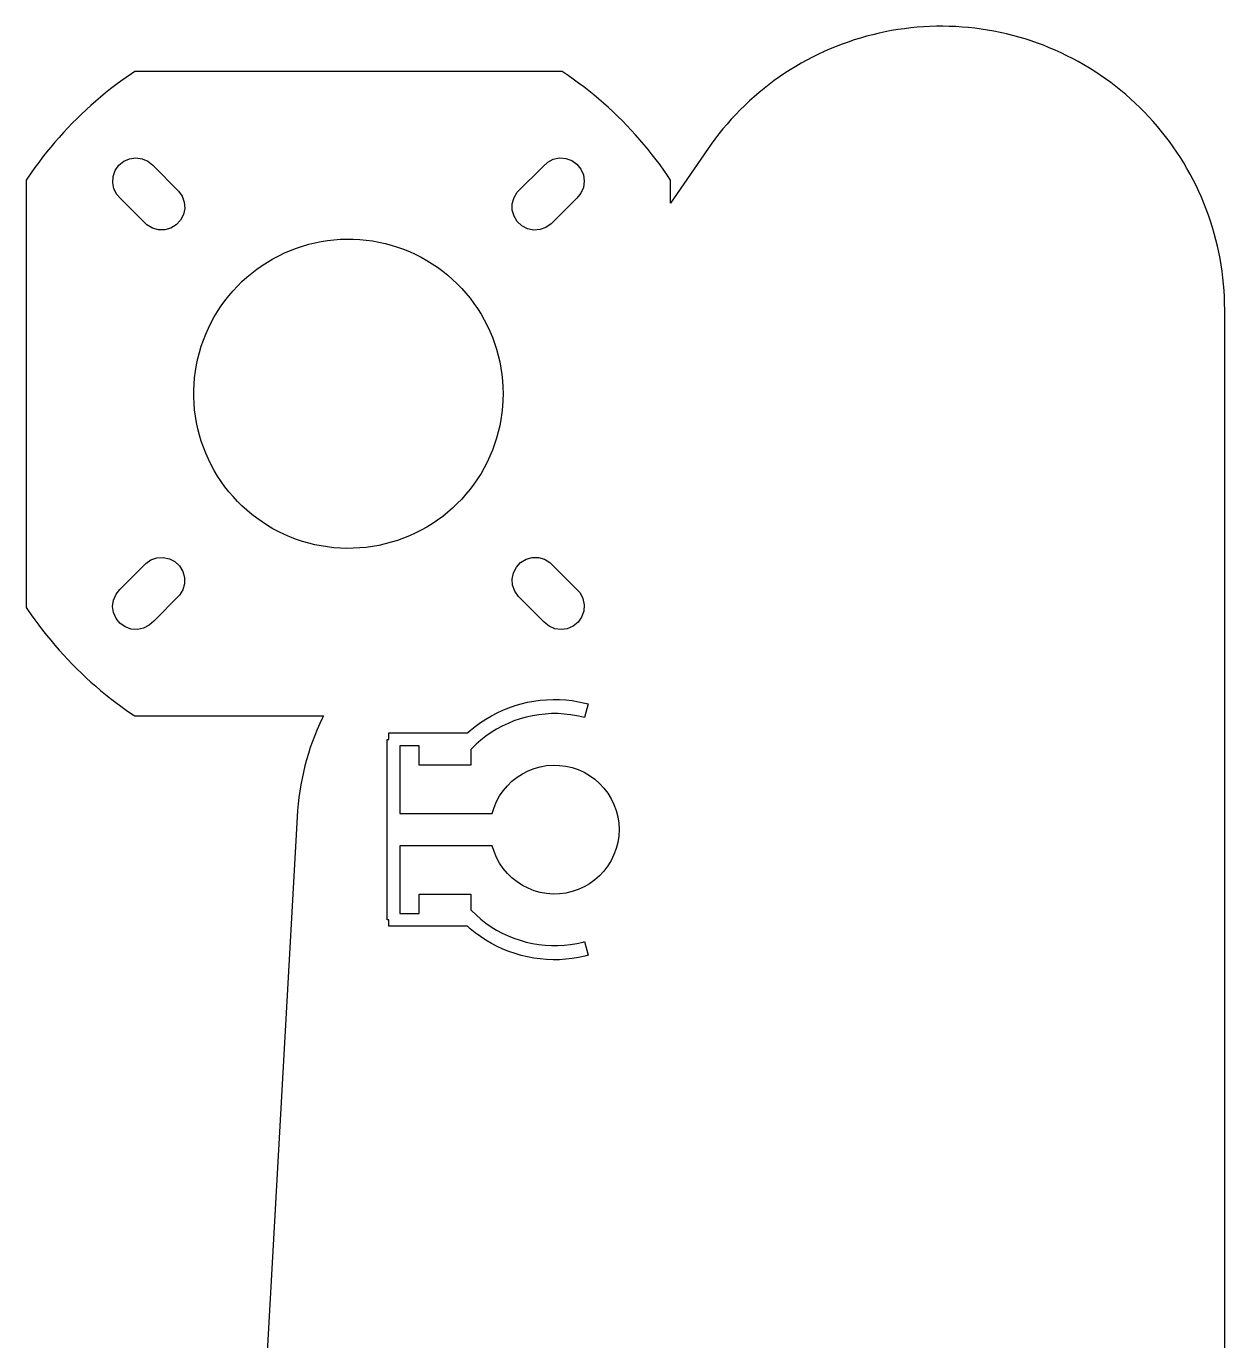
# Model space of a CAD drawing. Header units: metres. Extents: x -46 to 47, y -250 to -46.
# Drawn here: x -46 to 47, y -148 to -46 of the extents above; entities that cross this region are included whole.
import ezdxf

# ---------------------------------------------------------------- set-up
doc = ezdxf.new("R2010")
doc.units = ezdxf.units.M

msp = doc.modelspace()

# ---------------------------------------------------------------- linework, layer by layer
for p, q in [((18.7257, -46.9137), (18.2491, -47.0614)), ((19.2056, -46.7768), (18.7257, -46.9137)), ((19.6885, -46.6508), (19.2056, -46.7768)), ((20.1741, -46.5358), (19.6885, -46.6508)), ((20.6621, -46.4319), (20.1741, -46.5358)), ((21.1524, -46.3391), (20.6621, -46.4319)), ((21.6447, -46.2574), (21.1524, -46.3391)), ((22.1387, -46.1869), (21.6447, -46.2574)), ((22.6342, -46.1276), (22.1387, -46.1869)), ((23.1309, -46.0795), (22.6342, -46.1276)), ((23.6286, -46.0428), (23.1309, -46.0795)), ((24.1269, -46.0173), (23.6286, -46.0428)), ((24.6257, -46.0032), (24.1269, -46.0173)), ((25.1248, -46.0004), (24.6257, -46.0032)), ((25.6237, -46.0088), (25.1248, -46.0004)), ((26.1223, -46.0286), (25.6237, -46.0088)), ((26.6204, -46.0598), (26.1223, -46.0286)), ((27.1176, -46.1021), (26.6204, -46.0598)), ((27.6137, -46.1558), (27.1176, -46.1021)), ((28.1085, -46.2207), (27.6137, -46.1558)), ((28.6016, -46.2968), (28.1085, -46.2207)), ((29.093, -46.3841), (28.6016, -46.2968)), ((29.5822, -46.4825), (29.093, -46.3841)), ((30.069, -46.5919), (29.5822, -46.4825)), ((30.5533, -46.7124), (30.069, -46.5919)), ((31.0347, -46.8439), (30.5533, -46.7124)), ((31.513, -46.9862), (31.0347, -46.8439)), ((16.3797, -47.7592), (15.9228, -47.9599)), ((16.841, -47.5689), (16.3797, -47.7592)), ((17.3065, -47.3891), (16.841, -47.5689)), ((17.7759, -47.2199), (17.3065, -47.3891)), ((18.2491, -47.0614), (17.7759, -47.2199)), ((31.9879, -47.1393), (31.513, -46.9862)), ((32.4593, -47.3032), (31.9879, -47.1393)), ((32.9268, -47.4777), (32.4593, -47.3032)), ((33.3902, -47.6627), (32.9268, -47.4777)), ((33.8493, -47.8583), (33.3902, -47.6627)), ((34.3039, -48.0641), (33.8493, -47.8583)), ((14.1444, -48.8648), (13.7132, -49.116)), ((14.5812, -48.6235), (14.1444, -48.8648)), ((15.0233, -48.3922), (14.5812, -48.6235)), ((15.4706, -48.171), (15.0233, -48.3922)), ((15.9228, -47.9599), (15.4706, -48.171)), ((34.7536, -48.2803), (34.3039, -48.0641)), ((35.1984, -48.5066), (34.7536, -48.2803)), ((35.6379, -48.7429), (35.1984, -48.5066)), ((36.0719, -48.9892), (35.6379, -48.7429)), ((-38.2471, -49.9678), (-38.6538, -50.2586)), ((-37.8356, -49.6838), (-38.2471, -49.9678)), ((-37.5842, -49.5163), (-37.8356, -49.6838)), ((-4.4147, -49.5163), (-37.5842, -49.5163)), ((-3.95805, -49.8249), (-4.4147, -49.5163)), ((-3.54895, -50.1124), (-3.95805, -49.8249)), ((12.4552, -49.9271), (12.0485, -50.2163)), ((12.8684, -49.6472), (12.4552, -49.9271)), ((13.2877, -49.3768), (12.8684, -49.6472)), ((13.7132, -49.116), (13.2877, -49.3768)), ((36.5003, -49.2452), (36.0719, -48.9892)), ((36.9227, -49.5108), (36.5003, -49.2452)), ((37.339, -49.786), (36.9227, -49.5108)), ((37.7489, -50.0706), (37.339, -49.786)), ((-39.4523, -50.8604), (-39.844, -51.1712)), ((-39.0556, -50.5562), (-39.4523, -50.8604)), ((-38.6538, -50.2586), (-39.0556, -50.5562)), ((-3.1447, -50.4066), (-3.54895, -50.1124)), ((-2.74542, -50.7075), (-3.1447, -50.4066)), ((-2.3512, -51.015), (-2.74542, -50.7075)), ((11.2554, -50.8219), (10.8693, -51.1381)), ((11.6485, -50.5146), (11.2554, -50.8219)), ((12.0485, -50.2163), (11.6485, -50.5146)), ((38.1523, -50.3643), (37.7489, -50.0706)), ((38.5489, -50.6672), (38.1523, -50.3643)), ((38.9386, -50.9789), (38.5489, -50.6672)), ((39.321, -51.2995), (38.9386, -50.9789)), ((-40.6114, -51.8122), (-40.9871, -52.1422)), ((-40.2304, -51.4885), (-40.6114, -51.8122)), ((-39.844, -51.1712), (-40.2304, -51.4885)), ((-1.96216, -51.3291), (-2.3512, -51.015)), ((-1.5784, -51.6496), (-1.96216, -51.3291)), ((-1.20004, -51.9764), (-1.5784, -51.6496)), ((-0.82719, -52.3095), (-1.20004, -51.9764)), ((10.1191, -51.7963), (9.75545, -52.138)), ((10.4905, -51.463), (10.1191, -51.7963)), ((10.8693, -51.1381), (10.4905, -51.463)), ((39.6961, -51.6286), (39.321, -51.2995)), ((40.0637, -51.9661), (39.6961, -51.6286)), ((40.4235, -52.3119), (40.0637, -51.9661)), ((-41.7215, -52.8207), (-42.0802, -53.1691)), ((-41.3571, -52.4784), (-41.7215, -52.8207)), ((-40.9871, -52.1422), (-41.3571, -52.4784)), ((-0.45993, -52.6488), (-0.82719, -52.3095)), ((-0.09839, -52.9941), (-0.45993, -52.6488)), ((0.25734, -53.3455), (-0.09839, -52.9941)), ((9.05177, -52.8456), (8.71216, -53.2113)), ((9.3996, -52.4878), (9.05177, -52.8456)), ((9.75545, -52.138), (9.3996, -52.4878)), ((40.7753, -52.6657), (40.4235, -52.3119)), ((41.119, -53.0275), (40.7753, -52.6657)), ((41.4545, -53.3969), (41.119, -53.0275)), ((-42.7799, -53.8834), (-43.1207, -54.2493)), ((-42.433, -53.5233), (-42.7799, -53.8834)), ((-42.0802, -53.1691), (-42.433, -53.5233)), ((0.60718, -53.7027), (0.25734, -53.3455)), ((0.95102, -54.0656), (0.60718, -53.7027)), ((8.05824, -53.9651), (7.74428, -54.353)), ((8.38094, -53.5845), (8.05824, -53.9651)), ((8.71216, -53.2113), (8.38094, -53.5845)), ((41.7815, -53.7739), (41.4545, -53.3969)), ((42.0998, -54.1582), (41.7815, -53.7739)), ((-43.7837, -54.9977), (-44.1058, -55.3802)), ((-43.4553, -54.6207), (-43.7837, -54.9977)), ((-43.1207, -54.2493), (-43.4553, -54.6207)), ((1.28876, -54.4343), (0.95102, -54.0656)), ((1.62032, -54.8086), (1.28876, -54.4343)), ((1.94557, -55.1883), (1.62032, -54.8086)), ((7.43919, -54.7479), (7.14314, -55.1496)), ((7.74428, -54.353), (7.43919, -54.7479)), ((42.4094, -54.5496), (42.0998, -54.1582)), ((42.71, -54.9479), (42.4094, -54.5496)), ((43.0014, -55.3529), (42.71, -54.9479)), ((-44.4215, -55.7679), (-44.7307, -56.1608)), ((-44.1058, -55.3802), (-44.4215, -55.7679)), ((2.26447, -55.5734), (1.94557, -55.1883)), ((2.5769, -55.9637), (2.26447, -55.5734)), ((2.88278, -56.3592), (2.5769, -55.9637)), ((6.85628, -55.5579), (4, -59.7358)), ((7.14314, -55.1496), (6.85628, -55.5579)), ((43.2837, -55.7645), (43.0014, -55.3529)), ((43.5565, -56.1823), (43.2837, -55.7645)), ((-45.3291, -56.9619), (-45.6183, -57.3698)), ((-45.0332, -56.5588), (-45.3291, -56.9619)), ((-44.7307, -56.1608), (-45.0332, -56.5588)), ((-39.0982, -57.1863), (-38.8155, -56.7858)), ((-38.8155, -56.7858), (-38.4352, -56.4765)), ((-38.4352, -56.4765), (-37.9856, -56.2812)), ((-37.9856, -56.2812), (-37.5, -56.2144)), ((-37.5, -56.2144), (-37.0144, -56.2812)), ((-37.0144, -56.2812), (-36.5647, -56.4765)), ((-36.5647, -56.4765), (-36.1845, -56.7858)), ((-36.1845, -56.7858), (-34.1845, -58.7858)), ((-7.89627, -58.8785), (-5.89627, -56.8785)), ((-5.89627, -56.8785), (-5.53802, -56.5439)), ((-5.53802, -56.5439), (-5.10278, -56.3184)), ((-5.10278, -56.3184), (-4.62283, -56.2186)), ((-4.62283, -56.2186), (-4.13377, -56.2521)), ((-4.13377, -56.2521), (-3.67188, -56.4162)), ((-3.67188, -56.4162), (-3.27139, -56.6989)), ((-3.27139, -56.6989), (-2.96204, -57.0792)), ((-2.96204, -57.0792), (-2.76674, -57.5288)), ((3.18204, -56.7597), (2.88278, -56.3592)), ((3.47456, -57.1652), (3.18204, -56.7597)), ((43.8197, -56.6062), (43.5565, -56.1823)), ((44.0733, -57.036), (43.8197, -56.6062)), ((44.3171, -57.4715), (44.0733, -57.036)), ((-45.9006, -57.7824), (-46, -57.933)), ((-46, -57.933), (-46, -91.0958)), ((-45.6183, -57.3698), (-45.9006, -57.7824)), ((-39.2958, -58.1373), (-39.2623, -57.6482)), ((-39.1961, -58.6172), (-39.2958, -58.1373)), ((-39.2623, -57.6482), (-39.0982, -57.1863)), ((-2.76674, -57.5288), (-2.7, -58.0144)), ((-2.7, -58.0144), (-2.76674, -58.5001)), ((3.7603, -57.5755), (3.47456, -57.1652)), ((4, -57.9322), (3.7603, -57.5755)), ((4, -59.7358), (4, -57.9322)), ((44.5509, -57.9123), (44.3171, -57.4715)), ((44.7747, -58.3583), (44.5509, -57.9123)), ((-38.9705, -59.0524), (-39.1961, -58.6172)), ((-38.636, -59.4107), (-38.9705, -59.0524)), ((-34.1845, -58.7858), (-33.9018, -59.1863)), ((-8.15097, -59.2973), (-7.89627, -58.8785)), ((-2.96204, -58.9497), (-3.27139, -59.3299)), ((-2.76674, -58.5001), (-2.96204, -58.9497)), ((44.9883, -58.8093), (44.7747, -58.3583)), ((45.1916, -59.265), (44.9883, -58.8093)), ((-36.636, -61.4107), (-38.636, -59.4107)), ((-33.9018, -59.1863), (-33.7376, -59.6482)), ((-33.7042, -60.1373), (-33.8039, -60.6172)), ((-33.7376, -59.6482), (-33.7042, -60.1373)), ((-8.28323, -59.7693), (-8.15097, -59.2973)), ((-8.28323, -60.2595), (-8.28323, -59.7693)), ((-3.27139, -59.3299), (-5.27139, -61.3299)), ((45.3845, -59.7253), (45.1916, -59.265)), ((45.5669, -60.1897), (45.3845, -59.7253)), ((-34.0294, -61.0524), (-34.364, -61.4107)), ((-33.8039, -60.6172), (-34.0294, -61.0524)), ((-8.15097, -60.7316), (-8.28323, -60.2595)), ((-7.89627, -61.1504), (-8.15097, -60.7316)), ((-7.53802, -61.485), (-7.89627, -61.1504)), ((45.7388, -60.6582), (45.5669, -60.1897)), ((45.9, -61.1305), (45.7388, -60.6582)), ((46.0504, -61.6063), (45.9, -61.1305)), ((-36.2171, -61.6654), (-36.636, -61.4107)), ((-35.7451, -61.7977), (-36.2171, -61.6654)), ((-35.2549, -61.7977), (-35.7451, -61.7977)), ((-34.7829, -61.6654), (-35.2549, -61.7977)), ((-34.364, -61.4107), (-34.7829, -61.6654)), ((-7.10278, -61.7105), (-7.53802, -61.485)), ((-6.62283, -61.8102), (-7.10278, -61.7105)), ((-6.13377, -61.7768), (-6.62283, -61.8102)), ((-5.67188, -61.6126), (-6.13377, -61.7768)), ((-5.27139, -61.3299), (-5.67188, -61.6126)), ((46.19, -62.0854), (46.0504, -61.6063)), ((46.3187, -62.5675), (46.19, -62.0854)), ((-25.5056, -63.3924), (-25.039, -63.2146)), ((-25.039, -63.2146), (-24.5654, -63.0564)), ((-24.5654, -63.0564), (-24.0857, -62.918)), ((-24.0857, -62.918), (-23.6006, -62.7996)), ((-23.6006, -62.7996), (-23.1111, -62.7016)), ((-23.1111, -62.7016), (-22.6179, -62.624)), ((-22.6179, -62.624), (-22.1218, -62.567)), ((-22.1218, -62.567), (-21.6239, -62.5307)), ((-21.6239, -62.5307), (-21.1248, -62.5151)), ((-21.1248, -62.5151), (-20.6256, -62.5203)), ((-20.6256, -62.5203), (-20.127, -62.5462)), ((-20.127, -62.5462), (-19.6298, -62.5929)), ((-19.6298, -62.5929), (-19.1351, -62.6602)), ((-19.1351, -62.6602), (-18.6436, -62.7481)), ((-18.6436, -62.7481), (-18.1562, -62.8563)), ((-18.1562, -62.8563), (-17.6737, -62.9846)), ((-17.6737, -62.9846), (-17.1969, -63.133)), ((-17.1969, -63.133), (-16.7268, -63.3011)), ((46.4364, -63.0524), (46.3187, -62.5675)), ((46.5432, -63.5399), (46.4364, -63.0524)), ((-27.2859, -64.2925), (-26.8553, -64.0399)), ((-26.8553, -64.0399), (-26.4145, -63.8054)), ((-26.4145, -63.8054), (-25.9643, -63.5894)), ((-25.9643, -63.5894), (-25.5056, -63.3924)), ((-16.7268, -63.3011), (-16.264, -63.4885)), ((-16.264, -63.4885), (-15.8095, -63.6951)), ((-15.8095, -63.6951), (-15.3639, -63.9204)), ((-15.3639, -63.9204), (-14.9281, -64.164)), ((-14.9281, -64.164), (-14.5028, -64.4255)), ((46.6388, -64.0297), (46.5432, -63.5399)), ((46.7233, -64.5215), (46.6388, -64.0297)), ((-28.8926, -65.4752), (-28.5097, -65.1547)), ((-28.5097, -65.1547), (-28.1139, -64.8504)), ((-28.1139, -64.8504), (-27.7057, -64.5629)), ((-27.7057, -64.5629), (-27.2859, -64.2925)), ((-14.5028, -64.4255), (-14.0887, -64.7045)), ((-14.0887, -64.7045), (-13.6866, -65.0005)), ((-13.6866, -65.0005), (-13.2972, -65.313)), ((46.7966, -65.0151), (46.7233, -64.5215)), ((46.8587, -65.5102), (46.7966, -65.0151)), ((-29.9566, -66.5282), (-29.6166, -66.1626)), ((-29.6166, -66.1626), (-29.2618, -65.8114)), ((-29.2618, -65.8114), (-28.8926, -65.4752)), ((-13.2972, -65.313), (-12.9211, -65.6414)), ((-12.9211, -65.6414), (-12.559, -65.9851)), ((-12.559, -65.9851), (-12.2115, -66.3436)), ((46.9095, -66.0066), (46.8587, -65.5102)), ((46.9491, -66.5041), (46.9095, -66.0066)), ((-30.8813, -67.7056), (-30.5895, -67.3004)), ((-30.5895, -67.3004), (-30.2811, -66.9077)), ((-30.2811, -66.9077), (-29.9566, -66.5282)), ((-12.2115, -66.3436), (-11.8792, -66.7163)), ((-11.8792, -66.7163), (-11.5627, -67.1025)), ((-11.5627, -67.1025), (-11.2625, -67.5015)), ((46.9774, -67.0023), (46.9491, -66.5041)), ((46.9943, -67.501), (46.9774, -67.0023)), ((-31.413, -68.5505), (-31.1559, -68.1225)), ((-31.1559, -68.1225), (-30.8813, -67.7056)), ((-11.2625, -67.5015), (-10.9792, -67.9126)), ((-10.9792, -67.9126), (-10.7133, -68.3352)), ((-10.7133, -68.3352), (-10.4651, -68.7684)), ((47, -68), (46.9943, -67.501)), ((47, -228), (47, -68)), ((-31.8728, -69.4367), (-31.6521, -68.9888)), ((-31.6521, -68.9888), (-31.413, -68.5505)), ((-10.4651, -68.7684), (-10.2352, -69.2116)), ((-10.2352, -69.2116), (-10.024, -69.664)), ((-32.4204, -70.83), (-32.2572, -70.3581)), ((-32.2572, -70.3581), (-32.0746, -69.8934)), ((-32.0746, -69.8934), (-31.8728, -69.4367)), ((-10.024, -69.664), (-9.83168, -70.1248)), ((-9.83168, -70.1248), (-9.65875, -70.5932)), ((-32.6871, -71.792), (-32.5638, -71.3082)), ((-32.5638, -71.3082), (-32.4204, -70.83)), ((-9.65875, -70.5932), (-9.50545, -71.0684)), ((-9.50545, -71.0684), (-9.37204, -71.5495)), ((-32.873, -72.773), (-32.7902, -72.2806)), ((-32.7902, -72.2806), (-32.6871, -71.792)), ((-9.37204, -71.5495), (-9.25877, -72.0358)), ((-9.25877, -72.0358), (-9.16583, -72.5263)), ((-32.9766, -73.7659), (-32.9351, -73.2684)), ((-32.9351, -73.2684), (-32.873, -72.773)), ((-9.16583, -72.5263), (-9.09337, -73.0203)), ((-9.09337, -73.0203), (-9.04152, -73.5169)), ((-32.9974, -74.2648), (-32.9766, -73.7659)), ((-32.9974, -74.7641), (-32.9974, -74.2648)), ((-9.04152, -73.5169), (-9.01038, -74.0152)), ((-9.01038, -74.0152), (-9, -74.5144)), ((-32.9766, -75.2629), (-32.9974, -74.7641)), ((-32.9351, -75.7605), (-32.9766, -75.2629)), ((-9.01038, -75.0136), (-9.04152, -75.5119)), ((-9, -74.5144), (-9.01038, -75.0136)), ((-32.873, -76.2559), (-32.9351, -75.7605)), ((-32.7902, -76.7483), (-32.873, -76.2559)), ((-9.09337, -76.0085), (-9.16583, -76.5025)), ((-9.04152, -75.5119), (-9.09337, -76.0085)), ((-32.6871, -77.2368), (-32.7902, -76.7483)), ((-32.5638, -77.7206), (-32.6871, -77.2368)), ((-9.37204, -77.4794), (-9.50545, -77.9605)), ((-9.25877, -76.9931), (-9.37204, -77.4794)), ((-9.16583, -76.5025), (-9.25877, -76.9931)), ((-32.4204, -78.1989), (-32.5638, -77.7206)), ((-32.2572, -78.6708), (-32.4204, -78.1989)), ((-9.65875, -78.4357), (-9.83168, -78.9041)), ((-9.50545, -77.9605), (-9.65875, -78.4357)), ((-32.0746, -79.1354), (-32.2572, -78.6708)), ((-31.8728, -79.5921), (-32.0746, -79.1354)), ((-10.024, -79.3648), (-10.2352, -79.8172)), ((-9.83168, -78.9041), (-10.024, -79.3648)), ((-31.6521, -80.04), (-31.8728, -79.5921)), ((-31.413, -80.4783), (-31.6521, -80.04)), ((-31.1559, -80.9064), (-31.413, -80.4783)), ((-10.4651, -80.2604), (-10.7133, -80.6937)), ((-10.2352, -79.8172), (-10.4651, -80.2604)), ((-30.8813, -81.3233), (-31.1559, -80.9064)), ((-30.5895, -81.7285), (-30.8813, -81.3233)), ((-11.2625, -81.5274), (-11.5627, -81.9264)), ((-10.9792, -81.1163), (-11.2625, -81.5274)), ((-10.7133, -80.6937), (-10.9792, -81.1163)), ((-30.2811, -82.1211), (-30.5895, -81.7285)), ((-29.9566, -82.5006), (-30.2811, -82.1211)), ((-29.6166, -82.8663), (-29.9566, -82.5006)), ((-11.8792, -82.3125), (-12.2115, -82.6852)), ((-11.5627, -81.9264), (-11.8792, -82.3125)), ((-29.2618, -83.2175), (-29.6166, -82.8663)), ((-28.8926, -83.5536), (-29.2618, -83.2175)), ((-28.5097, -83.8741), (-28.8926, -83.5536)), ((-12.9211, -83.3875), (-13.2972, -83.7159)), ((-12.559, -83.0437), (-12.9211, -83.3875)), ((-12.2115, -82.6852), (-12.559, -83.0437)), ((-28.1139, -84.1784), (-28.5097, -83.8741)), ((-27.7057, -84.466), (-28.1139, -84.1784)), ((-27.2859, -84.7363), (-27.7057, -84.466)), ((-14.5028, -84.6033), (-14.9281, -84.8649)), ((-14.0887, -84.3243), (-14.5028, -84.6033)), ((-13.6866, -84.0283), (-14.0887, -84.3243)), ((-13.2972, -83.7159), (-13.6866, -84.0283)), ((-26.8553, -84.989), (-27.2859, -84.7363)), ((-26.4145, -85.2234), (-26.8553, -84.989)), ((-25.9643, -85.4394), (-26.4145, -85.2234)), ((-25.5056, -85.6365), (-25.9643, -85.4394)), ((-25.039, -85.8143), (-25.5056, -85.6365)), ((-16.264, -85.5403), (-16.7268, -85.7278)), ((-15.8095, -85.3338), (-16.264, -85.5403)), ((-15.3639, -85.1085), (-15.8095, -85.3338)), ((-14.9281, -84.8649), (-15.3639, -85.1085)), ((-24.5654, -85.9725), (-25.039, -85.8143)), ((-24.0857, -86.1109), (-24.5654, -85.9725)), ((-23.6006, -86.2292), (-24.0857, -86.1109)), ((-23.1111, -86.3273), (-23.6006, -86.2292)), ((-22.6179, -86.4049), (-23.1111, -86.3273)), ((-22.1218, -86.4619), (-22.6179, -86.4049)), ((-21.6239, -86.4982), (-22.1218, -86.4619)), ((-21.1248, -86.5138), (-21.6239, -86.4982)), ((-20.6256, -86.5086), (-21.1248, -86.5138)), ((-20.127, -86.4826), (-20.6256, -86.5086)), ((-19.6298, -86.4359), (-20.127, -86.4826)), ((-19.1351, -86.3686), (-19.6298, -86.4359)), ((-18.6436, -86.2808), (-19.1351, -86.3686)), ((-18.1562, -86.1726), (-18.6436, -86.2808)), ((-17.6737, -86.0442), (-18.1562, -86.1726)), ((-17.1969, -85.8958), (-17.6737, -86.0442)), ((-16.7268, -85.7278), (-17.1969, -85.8958)), ((-38.7286, -89.6989), (-36.7286, -87.6989)), ((-36.7286, -87.6989), (-36.3281, -87.4162)), ((-36.3281, -87.4162), (-35.8662, -87.2521)), ((-35.8662, -87.2521), (-35.3772, -87.2186)), ((-35.3772, -87.2186), (-34.8972, -87.3184)), ((-34.8972, -87.3184), (-34.462, -87.5439)), ((-34.462, -87.5439), (-34.1037, -87.8785)), ((-7.97054, -87.9764), (-7.63596, -87.6181)), ((-7.63596, -87.6181), (-7.21712, -87.3634)), ((-7.21712, -87.3634), (-6.74509, -87.2312)), ((-6.74509, -87.2312), (-6.2549, -87.2312)), ((-6.2549, -87.2312), (-5.78287, -87.3634)), ((-5.78287, -87.3634), (-5.36403, -87.6181)), ((-5.36403, -87.6181), (-3.36403, -89.6181)), ((-34.1037, -87.8785), (-33.849, -88.2973)), ((-33.849, -88.2973), (-33.7168, -88.7693)), ((-8.29579, -88.8916), (-8.19606, -88.4116)), ((-8.19606, -88.4116), (-7.97054, -87.9764)), ((-39.0379, -90.0792), (-38.7286, -89.6989)), ((-33.849, -89.7316), (-34.1037, -90.1504)), ((-33.7168, -89.2595), (-33.849, -89.7316)), ((-33.7168, -88.7693), (-33.7168, -89.2595)), ((-8.26234, -89.3806), (-8.29579, -88.8916)), ((-8.09819, -89.8425), (-8.26234, -89.3806)), ((-3.36403, -89.6181), (-3.02945, -89.9764)), ((-39.3, -91.0144), (-39.2332, -90.5288)), ((-39.2332, -90.5288), (-39.0379, -90.0792)), ((-34.1037, -90.1504), (-36.1037, -92.1504)), ((-7.81549, -90.243), (-8.09819, -89.8425)), ((-5.81549, -92.243), (-7.81549, -90.243)), ((-3.02945, -89.9764), (-2.80392, -90.4116)), ((-2.80392, -90.4116), (-2.70419, -90.8916)), ((-46, -91.0958), (-45.9006, -91.2464)), ((-45.9006, -91.2464), (-45.6183, -91.6591)), ((-45.6183, -91.6591), (-45.3291, -92.067)), ((-39.2332, -91.5001), (-39.3, -91.0144)), ((-39.0379, -91.9497), (-39.2332, -91.5001)), ((-2.73764, -91.3806), (-2.90179, -91.8425)), ((-2.70419, -90.8916), (-2.73764, -91.3806)), ((-45.3291, -92.067), (-45.0332, -92.47)), ((-45.0332, -92.47), (-44.7307, -92.868)), ((-38.7286, -92.3299), (-39.0379, -91.9497)), ((-38.3281, -92.6126), (-38.7286, -92.3299)), ((-37.8662, -92.7768), (-38.3281, -92.6126)), ((-37.3772, -92.8102), (-37.8662, -92.7768)), ((-36.8972, -92.7105), (-37.3772, -92.8102)), ((-36.462, -92.485), (-36.8972, -92.7105)), ((-36.1037, -92.1504), (-36.462, -92.485)), ((-5.43524, -92.5524), (-5.81549, -92.243)), ((-4.98563, -92.7477), (-5.43524, -92.5524)), ((-4.5, -92.8144), (-4.98563, -92.7477)), ((-4.01436, -92.7477), (-4.5, -92.8144)), ((-3.56474, -92.5524), (-4.01436, -92.7477)), ((-3.18449, -92.243), (-3.56474, -92.5524)), ((-2.90179, -91.8425), (-3.18449, -92.243)), ((-44.7307, -92.868), (-44.4215, -93.261)), ((-44.4215, -93.261), (-44.1058, -93.6487)), ((-44.1058, -93.6487), (-43.7837, -94.0311)), ((-43.7837, -94.0311), (-43.4553, -94.4081)), ((-43.4553, -94.4081), (-43.1207, -94.7796)), ((-43.1207, -94.7796), (-42.7799, -95.1454)), ((-42.7799, -95.1454), (-42.433, -95.5055)), ((-42.433, -95.5055), (-42.0802, -95.8598)), ((-42.0802, -95.8598), (-41.7215, -96.2081)), ((-41.7215, -96.2081), (-41.3571, -96.5505)), ((-41.3571, -96.5505), (-40.9871, -96.8867)), ((-40.9871, -96.8867), (-40.6114, -97.2167)), ((-40.6114, -97.2167), (-40.2304, -97.5403)), ((-40.2304, -97.5403), (-39.844, -97.8576)), ((-39.844, -97.8576), (-39.4523, -98.1684)), ((-39.4523, -98.1684), (-39.0556, -98.4727)), ((-39.0556, -98.4727), (-38.6538, -98.7702)), ((-38.6538, -98.7702), (-38.2471, -99.0611)), ((-9.0089, -99.0672), (-8.54553, -98.8803)), ((-8.54553, -98.8803), (-8.0735, -98.7165)), ((-8.0735, -98.7165), (-7.59395, -98.5763)), ((-7.59395, -98.5763), (-7.10805, -98.4599)), ((-7.10805, -98.4599), (-6.61699, -98.3678)), ((-6.61699, -98.3678), (-6.12196, -98.3)), ((-6.12196, -98.3), (-5.62421, -98.2568)), ((-5.62421, -98.2568), (-5.12491, -98.2383)), ((-5.12491, -98.2383), (-4.62532, -98.2444)), ((-4.62532, -98.2444), (-4.12663, -98.2753)), ((-4.12663, -98.2753), (-3.6301, -98.3308)), ((-3.6301, -98.3308), (-3.1369, -98.4108)), ((-3.1369, -98.4108), (-2.64827, -98.5151)), ((-2.38672, -98.5846), (-2.67128, -99.6466)), ((-2.64827, -98.5151), (-2.38672, -98.5846)), ((-38.2471, -99.0611), (-37.8356, -99.3451)), ((-37.8356, -99.3451), (-37.5842, -99.5125)), ((-37.5842, -99.5125), (-22.9462, -99.5125)), ((-23.0194, -99.6598), (-23.2301, -100.112)), ((-22.9462, -99.5125), (-23.0194, -99.6598)), ((-10.7533, -100.036), (-10.3357, -99.7619)), ((-10.3357, -99.7619), (-9.90506, -99.5085)), ((-9.90506, -99.5085), (-9.46243, -99.2768)), ((-9.46243, -99.2768), (-9.0089, -99.0672)), ((-8.15573, -99.9089), (-8.61525, -100.096)), ((-7.68663, -99.7478), (-8.15573, -99.9089)), ((-7.20937, -99.6129), (-7.68663, -99.7478)), ((-6.72539, -99.5044), (-7.20937, -99.6129)), ((-6.23618, -99.4228), (-6.72539, -99.5044)), ((-5.74321, -99.3682), (-6.23618, -99.4228)), ((-5.24799, -99.3409), (-5.74321, -99.3682)), ((-4.752, -99.3409), (-5.24799, -99.3409)), ((-4.25677, -99.3682), (-4.752, -99.3409)), ((-3.76381, -99.4228), (-4.25677, -99.3682)), ((-3.2746, -99.5044), (-3.76381, -99.4228)), ((-2.79062, -99.6129), (-3.2746, -99.5044)), ((-2.67128, -99.6466), (-2.79062, -99.6129)), ((-23.4295, -100.569), (-23.6175, -101.031)), ((-23.2301, -100.112), (-23.4295, -100.569)), ((-17.875, -101.337), (-17.875, -100.837)), ((-17.875, -100.837), (-11.7601, -100.837)), ((-11.7601, -100.837), (-11.5452, -100.645)), ((-11.5452, -100.645), (-11.1567, -100.331)), ((-11.1567, -100.331), (-10.7533, -100.036)), ((-9.92253, -100.803), (-10.3301, -101.086)), ((-9.49998, -100.543), (-9.92253, -100.803)), ((-9.0638, -100.307), (-9.49998, -100.543)), ((-8.61525, -100.096), (-9.0638, -100.307)), ((-23.9585, -101.968), (-24.1115, -102.442)), ((-23.7938, -101.497), (-23.9585, -101.968)), ((-23.6175, -101.031), (-23.7938, -101.497)), ((-18, -115.337), (-18, -101.337)), ((-18, -101.337), (-17.875, -101.337)), ((-15.5, -101.837), (-17, -101.837)), ((-17, -101.837), (-17, -107.087)), ((-15.5, -103.337), (-15.5, -101.837)), ((-11.0955, -101.716), (-11.451, -102.062)), ((-10.7215, -101.39), (-11.0955, -101.716)), ((-10.3301, -101.086), (-10.7215, -101.39)), ((-24.2525, -102.921), (-24.3815, -103.402)), ((-24.1115, -102.442), (-24.2525, -102.921)), ((-11.451, -102.062), (-11.5, -102.115)), ((-11.5, -102.115), (-11.5, -103.337)), ((-24.4986, -103.887), (-24.6034, -104.375)), ((-24.3815, -103.402), (-24.4986, -103.887)), ((-11.5, -103.337), (-15.5, -103.337)), ((-7.91872, -104.278), (-7.5, -104.007)), ((-7.5, -104.007), (-7.05643, -103.78)), ((-7.05643, -103.78), (-6.59242, -103.598)), ((-6.59242, -103.598), (-6.11259, -103.463)), ((-6.11259, -103.463), (-5.6217, -103.376)), ((-5.6217, -103.376), (-5.12465, -103.339)), ((-5.12465, -103.339), (-4.62634, -103.351)), ((-4.62634, -103.351), (-4.13176, -103.413)), ((-4.13176, -103.413), (-3.6458, -103.524)), ((-3.6458, -103.524), (-3.17329, -103.683)), ((-3.17329, -103.683), (-2.71893, -103.888)), ((-2.71893, -103.888), (-2.28726, -104.137)), ((-24.6962, -104.865), (-24.7766, -105.357)), ((-24.6034, -104.375), (-24.6962, -104.865)), ((-8.98566, -105.318), (-8.66525, -104.937)), ((-8.66525, -104.937), (-8.30843, -104.589)), ((-8.30843, -104.589), (-7.91872, -104.278)), ((-2.28726, -104.137), (-1.88254, -104.428)), ((-1.88254, -104.428), (-1.5088, -104.758)), ((-1.5088, -104.758), (-1.16977, -105.124)), ((-24.8448, -105.851), (-24.9006, -106.346)), ((-24.7766, -105.357), (-24.8448, -105.851)), ((-9.50484, -106.168), (-9.26645, -105.73)), ((-9.26645, -105.73), (-8.98566, -105.318)), ((-1.16977, -105.124), (-0.86881, -105.521)), ((-0.86881, -105.521), (-0.60889, -105.946)), ((-0.60889, -105.946), (-0.39261, -106.395)), ((-24.9441, -106.843), (-24.9751, -107.341)), ((-24.9006, -106.346), (-24.9441, -106.843)), ((-17, -107.087), (-9.84038, -107.087)), ((-9.84038, -107.087), (-9.69846, -106.627)), ((-9.69846, -106.627), (-9.50484, -106.168)), ((-0.39261, -106.395), (-0.22212, -106.864)), ((-0.22212, -106.864), (-0.09914, -107.347)), ((-24.9751, -107.341), (-27.9646, -160.753)), ((-0.09914, -107.347), (-0.02484, -107.84)), ((-0.02484, -107.84), (0, -108.337)), ((-0.02484, -108.835), (-0.09914, -109.328)), ((0, -108.337), (-0.02484, -108.835)), ((-9.84038, -109.587), (-17, -109.587)), ((-17, -109.587), (-17, -114.837)), ((-9.69846, -110.048), (-9.84038, -109.587)), ((-9.50484, -110.507), (-9.69846, -110.048)), ((-0.22212, -109.811), (-0.39261, -110.28)), ((-0.09914, -109.328), (-0.22212, -109.811)), ((-9.26645, -110.945), (-9.50484, -110.507)), ((-8.98566, -111.357), (-9.26645, -110.945)), ((-0.86881, -111.154), (-1.16977, -111.551)), ((-0.60889, -110.729), (-0.86881, -111.154)), ((-0.39261, -110.28), (-0.60889, -110.729)), ((-8.66525, -111.738), (-8.98566, -111.357)), ((-8.30843, -112.086), (-8.66525, -111.738)), ((-7.91872, -112.397), (-8.30843, -112.086)), ((-1.5088, -111.917), (-1.88254, -112.247)), ((-1.16977, -111.551), (-1.5088, -111.917)), ((-7.49998, -112.668), (-7.91872, -112.397)), ((-7.05643, -112.895), (-7.49998, -112.668)), ((-6.59242, -113.077), (-7.05643, -112.895)), ((-6.11259, -113.212), (-6.59242, -113.077)), ((-5.6217, -113.299), (-6.11259, -113.212)), ((-3.6458, -113.151), (-4.13176, -113.262)), ((-3.17329, -112.992), (-3.6458, -113.151)), ((-2.71893, -112.787), (-3.17329, -112.992)), ((-2.28726, -112.538), (-2.71893, -112.787)), ((-1.88254, -112.247), (-2.28726, -112.538)), ((-15.5, -114.837), (-15.5, -113.337)), ((-15.5, -113.337), (-11.5, -113.337)), ((-11.5, -113.337), (-11.5, -114.56)), ((-5.12465, -113.336), (-5.6217, -113.299)), ((-4.62634, -113.324), (-5.12465, -113.336)), ((-4.13176, -113.262), (-4.62634, -113.324)), ((-17, -114.837), (-15.5, -114.837)), ((-11.5, -114.56), (-11.451, -114.613)), ((-11.451, -114.613), (-11.0955, -114.959)), ((-11.0955, -114.959), (-10.7215, -115.285)), ((-17.875, -115.337), (-18, -115.337)), ((-17.875, -115.837), (-17.875, -115.337)), ((-11.7601, -115.837), (-17.875, -115.837)), ((-11.5452, -116.03), (-11.7601, -115.837)), ((-11.1567, -116.344), (-11.5452, -116.03)), ((-10.7215, -115.285), (-10.3301, -115.589)), ((-10.3301, -115.589), (-9.92253, -115.872)), ((-9.92253, -115.872), (-9.5, -116.132)), ((-9.5, -116.132), (-9.0638, -116.368)), ((-10.7533, -116.639), (-11.1567, -116.344)), ((-10.3357, -116.913), (-10.7533, -116.639)), ((-9.90506, -117.166), (-10.3357, -116.913)), ((-9.46243, -117.398), (-9.90506, -117.166)), ((-9.0638, -116.368), (-8.61525, -116.579)), ((-8.61525, -116.579), (-8.15573, -116.766)), ((-8.15573, -116.766), (-7.68663, -116.927)), ((-7.68663, -116.927), (-7.20937, -117.062)), ((-7.20937, -117.062), (-6.72539, -117.171)), ((-6.72539, -117.171), (-6.23618, -117.252)), ((-6.23618, -117.252), (-5.74321, -117.307)), ((-4.25677, -117.307), (-3.76381, -117.252)), ((-3.76381, -117.252), (-3.2746, -117.171)), ((-3.2746, -117.171), (-2.79062, -117.062)), ((-2.79062, -117.062), (-2.67128, -117.028)), ((-2.67128, -117.028), (-2.38672, -118.09)), ((-9.0089, -117.608), (-9.46243, -117.398)), ((-8.54553, -117.795), (-9.0089, -117.608)), ((-8.0735, -117.958), (-8.54553, -117.795)), ((-7.59395, -118.099), (-8.0735, -117.958)), ((-7.10805, -118.215), (-7.59395, -118.099)), ((-6.61699, -118.307), (-7.10805, -118.215)), ((-6.12196, -118.375), (-6.61699, -118.307)), ((-5.74321, -117.307), (-5.24799, -117.334)), ((-5.24799, -117.334), (-4.752, -117.334)), ((-4.752, -117.334), (-4.25677, -117.307)), ((-3.1369, -118.264), (-3.6301, -118.344)), ((-2.64827, -118.16), (-3.1369, -118.264)), ((-2.38672, -118.09), (-2.64827, -118.16)), ((-5.62421, -118.418), (-6.12196, -118.375)), ((-5.12491, -118.437), (-5.62421, -118.418)), ((-4.62532, -118.431), (-5.12491, -118.437)), ((-4.12663, -118.4), (-4.62532, -118.431)), ((-3.6301, -118.344), (-4.12663, -118.4))]:
    msp.add_line(p, q)

doc.saveas('drawing.dxf')
